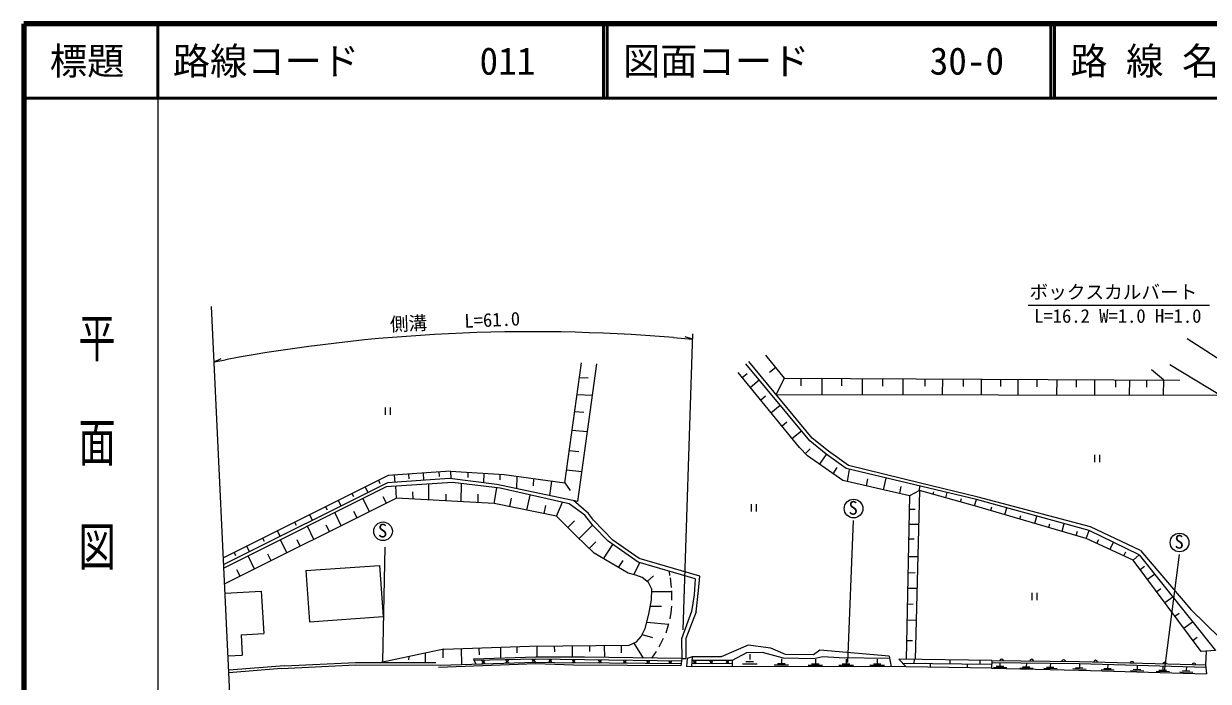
# Model space of a CAD drawing. Units: millimetres, scale not verified. Extents: x 40000 to 680000, y 20000 to 380000.
# Drawn here: x 40000 to 198892, y 291827 to 380000 of the extents above; entities that cross this region are included whole.
import ezdxf
from ezdxf.enums import TextEntityAlignment as Align

# ---------------------------------------------------------------- set-up
doc = ezdxf.new("R2010")
doc.units = ezdxf.units.MM
doc.header["$LTSCALE"] = 1000
for name, color, linetype, lineweight in [('M-BGD', 7, 'Continuous', 13), ('M-BMK-SRVR', 3, 'Continuous', 25), ('M-STR-HTXT', 7, 'Continuous', 13), ('M-TTL', 2, 'Continuous', 140), ('M-TTL-BAND', 7, 'Continuous', 25), ('M-TTL-LINE', 7, 'Continuous', 50)]:
    doc.layers.add(name, color=color, linetype=linetype, lineweight=lineweight)
doc.layers.add('M-TTL-TXT', color=7, linetype='Continuous')
doc.styles.add('@ＭＳ ゴシック', font='')
doc.styles.add('ＭＳ ゴシック', font='')
doc.styles.get('@ＭＳ ゴシック').set_extended_font_data('@MS Gothic')
doc.styles.get('ＭＳ ゴシック').set_extended_font_data('MS Gothic')

msp = doc.modelspace()

# ---------------------------------------------------------------- linework, layer by layer
at = {"layer": 'M-BGD'}
for p, q in [((205409, 331721), (196076, 337742)), ((142045, 332466), (139553, 335540)), ((112563, 318423), (114839, 334537)), ((116845, 334382), (114291, 315940)), ((145428, 324052), (136880, 334381)), ((145776, 324415), (137265, 334700)), ((140887, 333895), (140042, 333210)), ((193713, 334296), (204649, 327714)), ((114558, 332549), (115691, 332505)), ((144045, 323160), (135812, 333213)), ((136358, 332545), (137057, 333118)), ((137429, 331238), (138652, 332240)), ((140934, 330266), (142045, 332466)), ((142045, 332466), (195071, 332223)), ((144253, 332456), (144249, 331456)), ((147048, 332443), (147038, 330258)), ((149707, 332431), (149702, 331431)), ((152459, 332418), (152450, 330250)), ((155184, 332406), (155179, 331406)), ((157936, 332393), (157927, 330240)), ((160858, 332380), (160853, 331380)), ((163217, 332369), (163208, 330234)), ((166021, 332356), (166017, 331356)), ((168438, 332345), (168428, 330224)), ((171023, 332333), (171018, 331333)), ((173355, 332323), (173345, 330218)), ((175897, 332311), (175893, 331311)), ((178559, 332299), (178550, 330211)), ((181180, 332287), (181176, 331287)), ((183638, 332276), (183629, 330203)), ((186452, 332263), (186447, 331263)), ((188307, 332254), (188297, 330195)), ((190603, 332244), (190599, 331244)), ((192865, 332234), (191284, 333609)), ((192865, 332234), (192856, 330188)), ((114240, 330293), (116262, 330176)), ((138820, 329540), (139518, 330112)), ((140934, 330266), (200556, 330177)), ((88474, 328549), (88474, 327565)), ((89147, 328549), (89147, 327565)), ((113919, 328022), (115137, 327920)), ((140214, 327838), (141454, 328854)), ((141674, 326055), (142373, 326628)), ((113562, 325495), (115593, 325341)), ((143050, 324376), (144308, 325406)), ((147946, 322664), (145742, 324441)), ((113178, 322777), (114478, 322649)), ((145112, 322051), (144045, 323160)), ((144833, 322341), (145497, 322980)), ((147643, 322265), (145428, 324052)), ((150612, 320757), (147946, 322664)), ((149882, 318750), (145112, 322051)), ((146750, 320918), (147670, 322247)), ((150321, 320350), (147643, 322265)), ((183627, 322191), (183627, 321207)), ((184300, 322191), (184300, 321207)), ((88888, 319426), (66799, 308392)), ((97253, 320021), (88888, 319426)), ((89711, 319484), (89796, 318499)), ((91621, 319620), (91656, 318994)), ((93601, 319761), (93648, 318768)), ((95691, 319910), (95720, 319306)), ((97253, 320021), (104424, 319558)), ((97253, 320021), (97294, 318986)), ((99579, 319871), (99560, 319159)), ((101711, 319733), (101691, 318433)), ((103885, 319593), (103872, 318841)), ((104424, 319558), (112563, 318423)), ((112808, 320159), (114848, 319961)), ((148558, 319667), (149117, 320475)), ((167812, 316191), (150321, 320350)), ((150490, 318611), (150786, 320240)), ((160279, 318387), (150612, 320757)), ((88785, 318428), (66843, 307468)), ((88620, 317883), (66864, 307016)), ((85801, 317884), (86179, 317127)), ((87585, 318775), (87789, 318365)), ((97507, 318505), (88620, 317883)), ((97105, 319010), (88785, 318428)), ((89985, 316379), (89902, 317973)), ((94347, 316143), (94349, 318284)), ((103456, 318211), (97105, 319010)), ((103895, 317701), (97507, 318505)), ((98684, 315908), (98702, 318354)), ((114291, 315940), (103456, 318211)), ((106157, 319317), (106112, 317654)), ((108367, 319008), (108315, 318042)), ((110782, 318671), (110534, 316727)), ((112563, 318423), (113300, 317412)), ((158825, 316704), (149882, 318750)), ((153024, 318031), (153238, 318966)), ((155309, 317508), (155668, 319079)), ((157496, 317008), (157710, 317943)), ((160152, 317408), (160188, 318004)), ((168001, 316498), (160279, 318387)), ((89985, 316379), (66966, 304881)), ((84034, 317001), (84239, 316592)), ((86380, 314578), (85506, 316328)), ((88646, 315710), (88212, 316579)), ((103113, 315669), (89985, 316379)), ((92226, 316258), (92216, 317220)), ((96673, 316017), (96665, 316940)), ((100958, 315786), (100968, 316940)), ((103113, 315669), (103451, 317757)), ((113160, 315638), (103895, 317701)), ((105199, 315249), (105446, 316391)), ((107507, 314784), (107933, 316802)), ((158825, 316704), (158352, 294764)), ((160152, 317408), (158825, 316704)), ((160152, 317408), (159585, 294749)), ((167522, 315347), (160152, 317408)), ((161984, 316896), (162076, 317225)), ((163666, 316426), (163865, 317136)), ((165640, 315874), (165767, 316328)), ((183105, 312524), (168001, 316498)), ((80484, 315228), (80688, 314818)), ((82189, 316080), (82567, 315322)), ((84709, 313743), (84275, 314612)), ((111474, 313985), (103113, 315669)), ((109800, 314322), (110045, 315405)), ((111474, 313985), (112260, 315838)), ((115276, 314109), (113160, 315638)), ((115739, 314334), (113726, 316058)), ((137576, 315563), (137576, 314578)), ((138248, 315563), (138248, 314578)), ((158787, 314917), (159575, 314917)), ((167522, 315347), (167812, 316191)), ((182511, 310995), (167522, 315347)), ((182928, 312054), (167812, 316191)), ((169724, 314708), (169867, 315201)), ((171603, 314162), (171871, 315083)), ((76344, 313160), (76549, 312751)), ((78352, 314163), (78731, 313406)), ((82601, 312690), (81727, 314440)), ((114110, 311321), (111474, 313985)), ((112978, 312465), (113886, 313360)), ((116398, 312679), (115276, 314109)), ((116435, 313446), (115739, 314334)), ((119017, 310737), (116435, 313446)), ((173626, 313575), (173768, 314063)), ((175607, 313000), (175891, 313980)), ((74002, 311990), (74380, 311233)), ((78938, 310860), (78064, 312610)), ((81018, 311899), (80584, 312769)), ((114486, 310962), (116315, 312766)), ((118375, 310604), (116398, 312679)), ((158743, 312899), (160039, 312903)), ((177507, 312448), (177656, 312962)), ((179268, 311937), (179570, 312974)), ((181165, 311386), (181325, 311937)), ((182511, 310995), (182928, 312054)), ((189633, 308798), (182928, 312054)), ((189818, 309373), (183105, 312524)), ((69888, 309935), (70267, 309178)), ((72036, 311008), (72241, 310599)), ((75306, 309046), (74432, 310796)), ((77097, 309941), (76663, 310811)), ((116518, 309020), (114110, 311321)), ((115854, 309654), (116761, 310549)), ((117780, 308266), (119031, 310149)), ((122412, 307800), (118375, 310604)), ((122543, 308288), (119017, 310737)), ((158701, 310938), (159443, 310926)), ((188824, 308089), (182511, 310995)), ((183957, 310330), (184215, 310857)), ((185708, 309523), (186175, 310477)), ((68217, 309100), (68421, 308691)), ((70964, 306878), (70090, 308628)), ((73188, 307988), (72753, 308858)), ((121056, 306308), (116518, 309020)), ((130697, 305945), (122543, 308288)), ((158650, 308562), (159931, 308562)), ((187564, 308669), (187822, 309197)), ((188824, 308089), (189633, 308798)), ((189633, 308798), (199848, 295946)), ((189818, 309373), (196562, 301442)), ((69031, 305912), (68597, 306782)), ((77849, 306667), (87743, 307359)), ((77849, 306667), (78328, 299823)), ((87743, 307359), (88222, 300516)), ((119783, 307069), (120410, 308013)), ((121838, 306111), (122638, 307735)), ((130081, 305571), (122412, 307800)), ((197934, 295819), (188824, 308089)), ((189756, 306834), (190324, 307256)), ((122093, 306047), (121056, 306308)), ((122934, 305747), (122093, 306047)), ((123794, 305056), (122934, 305747)), ((123618, 305198), (124477, 305963)), ((126682, 306012), (126613, 306579)), ((126878, 304404), (126757, 305704)), ((130081, 305571), (129908, 303428)), ((130516, 303998), (130697, 305945)), ((158603, 306380), (159566, 306398)), ((190746, 305501), (191695, 306206)), ((67025, 303651), (71872, 303925)), ((71872, 303925), (72193, 298230)), ((124262, 304168), (123794, 305056)), ((124192, 302752), (124262, 304168)), ((124247, 303882), (126917, 303873)), ((126942, 302706), (126915, 303956)), ((130187, 301132), (130516, 303998)), ((158558, 304329), (159824, 304317)), ((175204, 303702), (175204, 302718)), ((175877, 303702), (175877, 302718)), ((191968, 303855), (192536, 304277)), ((123869, 300845), (124192, 302752)), ((124050, 301913), (125552, 301899)), ((129908, 303428), (129567, 301196)), ((158512, 302189), (159316, 302196)), ((193062, 302381), (194116, 303163)), ((78328, 299823), (88222, 300516)), ((123346, 298917), (123869, 300845)), ((126692, 300188), (126858, 301033)), ((126858, 301033), (126933, 301893)), ((129567, 301196), (128253, 297501)), ((130187, 301132), (128805, 297550)), ((194415, 300559), (194983, 300981)), ((196562, 301442), (200473, 297594)), ((122832, 297833), (123346, 298917)), ((123579, 299778), (126499, 299498)), ((126163, 298335), (126524, 299586)), ((158466, 300065), (159717, 300040)), ((195611, 298947), (196777, 299813)), ((69163, 298059), (72193, 298230)), ((69163, 298059), (69316, 295341)), ((122215, 297114), (122832, 297833)), ((122960, 298105), (124332, 297693)), ((125251, 296429), (125812, 297592)), ((128253, 297501), (128256, 294870)), ((128805, 297550), (128808, 294889)), ((158406, 297286), (159222, 297280)), ((196828, 297308), (197397, 297730)), ((96369, 296120), (87938, 294357)), ((93869, 295597), (93860, 294346)), ((96228, 296091), (96235, 294984)), ((96369, 296120), (107841, 296534)), ((98684, 296204), (98725, 294084)), ((101067, 296290), (101081, 295372)), ((103969, 296394), (103956, 294905)), ((106157, 296473), (106142, 295624)), ((107841, 296534), (121216, 296660)), ((108806, 296543), (108834, 295071)), ((111162, 296565), (111175, 295764)), ((113545, 296588), (113558, 295056)), ((115885, 296610), (115900, 295806)), ((117877, 296629), (117905, 295013)), ((120148, 296650), (120148, 295652)), ((121216, 296660), (122215, 297114)), ((121825, 296937), (123089, 294942)), ((124817, 295812), (124208, 294926)), ((137179, 296652), (133562, 295127)), ((136938, 295643), (135026, 294624)), ((139088, 295707), (136938, 295643)), ((140208, 296287), (137179, 296652)), ((141915, 294932), (139088, 295707)), ((142185, 295432), (140208, 296287)), ((146769, 296007), (145942, 295376)), ((156078, 295199), (146769, 296007)), ((199848, 295946), (197934, 295819)), ((198582, 295862), (198512, 294018)), ((67426, 295234), (69316, 295341)), ((74571, 293552), (84522, 294014)), ((74999, 293923), (84487, 294364)), ((84487, 294364), (95296, 294344)), ((84522, 294014), (95857, 293993)), ((91680, 294687), (91697, 295143)), ((108675, 294164), (95629, 293691)), ((95857, 293993), (108656, 294400)), ((108689, 295072), (100319, 294777)), ((100319, 294777), (100635, 294145)), ((108689, 294806), (100404, 294608)), ((108656, 294400), (113750, 294290)), ((113736, 293996), (108675, 294164)), ((115229, 295051), (108689, 295072)), ((115223, 294720), (108689, 294806)), ((128164, 293893), (113736, 293996)), ((128191, 294187), (113750, 294290)), ((128225, 294540), (115223, 294720)), ((128256, 294870), (115229, 295051)), ((128256, 294870), (128164, 293893)), ((128256, 294870), (128808, 294889)), ((129003, 294902), (128910, 293802)), ((129661, 295093), (129003, 294902)), ((129661, 295093), (129552, 293801)), ((135032, 294201), (129584, 294181)), ((135026, 294624), (129620, 294603)), ((133562, 295127), (129661, 295093)), ((135026, 294624), (135039, 293792)), ((138371, 294135), (136414, 294138)), ((137875, 294426), (136869, 294427)), ((137394, 295464), (137393, 294741)), ((142605, 293981), (140648, 293984)), ((142130, 294176), (141124, 294178)), ((141628, 294845), (141627, 294309)), ((145981, 294847), (141915, 294932)), ((145942, 295376), (142185, 295432)), ((146687, 294128), (145681, 294129)), ((147187, 295100), (145981, 294847)), ((146185, 294796), (146184, 294260)), ((149389, 294955), (147187, 295100)), ((156135, 294897), (149389, 294955)), ((150806, 294124), (149800, 294126)), ((150304, 294793), (150303, 294257)), ((154984, 294134), (153978, 294135)), ((154482, 294802), (154481, 294267)), ((156078, 295199), (156350, 293759)), ((169836, 294632), (157403, 294774)), ((157403, 294774), (158360, 293756)), ((169826, 294093), (157935, 294208)), ((159460, 294194), (159466, 294751)), ((161592, 294173), (161588, 293704)), ((164284, 294147), (164289, 294695)), ((166569, 294125), (166564, 293622)), ((168307, 294108), (168313, 294649)), ((169836, 294632), (169816, 293569)), ((169831, 294354), (181607, 294226)), ((169836, 294632), (181613, 294504)), ((170993, 293868), (170996, 294309)), ((174526, 293816), (174529, 294256)), ((177745, 293797), (177748, 294238)), ((181607, 294226), (198547, 293739)), ((181613, 294504), (198512, 294018)), ((181637, 293719), (181650, 294159)), ((185429, 293605), (185442, 294046)), ((198512, 294018), (198666, 292812)), ((74999, 293923), (67518, 293306)), ((74571, 293552), (67534, 292972)), ((158360, 293756), (128910, 293802)), ((147162, 293932), (145205, 293935)), ((151281, 293929), (149324, 293932)), ((155459, 293938), (153502, 293941)), ((169816, 293569), (158360, 293756)), ((169816, 293569), (181529, 293335)), ((171853, 293647), (170082, 293663)), ((171445, 293793), (170438, 293802)), ((175384, 293539), (173613, 293555)), ((174974, 293703), (173967, 293712)), ((178603, 293520), (176832, 293536)), ((178193, 293685), (177187, 293694)), ((182487, 293420), (180718, 293481)), ((182082, 293595), (181076, 293630)), ((181529, 293335), (198666, 292812)), ((186279, 293307), (184509, 293368)), ((185874, 293481), (184867, 293516)), ((190236, 293190), (188466, 293252)), ((189830, 293365), (188824, 293400)), ((189385, 293489), (189399, 293929)), ((193679, 293082), (191910, 293144)), ((193274, 293257), (192268, 293292)), ((192829, 293381), (192843, 293821)), ((196835, 293011), (195066, 293072)), ((196430, 293185), (195424, 293220)), ((195985, 293309), (195999, 293750))]:
    msp.add_line(p, q, dxfattribs=at)
at = {"layer": 'M-BGD', "lineweight": 25}
for p, q in [((151237, 313368), (150475, 294326)), ((88425, 309822), (88105, 294477)), ((194961, 308821), (192954, 293186))]:
    msp.add_line(p, q, dxfattribs=at)
for centre in [(151309, 314989), (88198, 311941), (195033, 310442)]:
    msp.add_circle(centre, 1250, dxfattribs=at)
for centre, radius, start, end in [((101636, 294705), 225, 198.64912, 344.09272), ((101664, 294114), 223, 18.33616, 165.30421), ((104839, 294781), 225, 198.64912, 344.09272), ((104861, 294216), 223, 18.33616, 165.30421), ((108379, 294866), 225, 198.64912, 344.09272), ((108444, 294330), 223, 18.33616, 165.30421), ((110633, 294294), 223, 15.28089, 162.24894), ((110641, 294848), 225, 196.52355, 341.96714), ((113770, 294806), 225, 196.52355, 341.96714), ((113787, 294228), 223, 15.84067, 162.80872), ((117274, 294759), 225, 196.48386, 341.92745), ((117303, 294201), 223, 16.10693, 163.07498), ((120614, 294712), 225, 196.48386, 341.92745), ((120626, 294177), 223, 16.10693, 163.07498), ((123748, 294669), 225, 196.48386, 341.92745), ((123746, 294155), 223, 16.10693, 163.07498), ((126733, 294628), 225, 196.48386, 341.92745), ((126732, 294134), 223, 16.10693, 163.07498), ((130001, 294671), 225, 197.49605, 342.93964), ((130015, 294119), 223, 16.73382, 163.70187), ((132209, 294680), 225, 197.49605, 342.93964), ((132234, 294127), 223, 16.73382, 163.70187), ((134384, 294688), 225, 197.49605, 342.93964), ((134402, 294136), 223, 16.73382, 163.70187), ((171187, 294561), 256, 12.05737, 166.6966), ((175203, 294517), 256, 12.05737, 166.6966), ((179471, 294471), 256, 12.05737, 166.6966), ((183774, 294385), 256, 11.03339, 165.67262), ((188666, 294244), 256, 11.03339, 165.67262), ((193040, 294119), 256, 11.03339, 165.67262), ((196975, 294006), 256, 11.03339, 165.67262)]:
    msp.add_arc(centre, radius, start, end, dxfattribs=at)
at = {"layer": 'M-BMK-SRVR'}
msp.add_line((67781, 287795), (65192, 342075), dxfattribs=at)
at = {"layer": 'M-STR-HTXT'}
for p, q in [((174749, 342266), (199065, 342266)), ((127152, 337905), (129709, 337690)), ((128477, 298739), (129732, 338426)), ((129709, 337690), (128734, 338023)), ((65545, 334671), (66483, 335098)), ((65545, 334671), (67046, 334948))]:
    msp.add_line(p, q, dxfattribs=at)
msp.add_arc((108151, 111776), 226925, 85.19685, 100.43598, dxfattribs=at)
at = {"layer": 'M-TTL'}
for p, q in [((40000, 380000), (40000, 20000)), ((680000, 380000), (40000, 380000))]:
    msp.add_line(p, q, dxfattribs=at)
at = {"layer": 'M-TTL-BAND'}
msp.add_line((58000, 370000), (58000, 20000), dxfattribs=at)
at = {"layer": 'M-TTL-LINE'}
for p, q in [((58000, 380000), (58000, 370000)), ((117750, 380000), (117750, 370000)), ((118250, 380000), (118250, 370000)), ((177750, 380000), (177750, 370000)), ((178250, 380000), (178250, 370000)), ((40000, 370000), (680000, 370000))]:
    msp.add_line(p, q, dxfattribs=at)

# ---------------------------------------------------------------- texts
at = {"layer": 'M-BGD', "style": 'ＭＳ ゴシック'}
for p in [(150630, 313616), (87519, 310567), (194354, 309068)]:
    msp.add_text('S', height=1833, dxfattribs=at).set_placement(p, align=Align.BOTTOM_LEFT)
at = {"layer": 'M-STR-HTXT', "style": 'ＭＳ ゴシック'}
for s, p in [('ボックスカルバート', (174914, 342556)), ('L=16.2 W=1.0 H=1.0', (175527, 339349))]:
    msp.add_text(s, height=1833, dxfattribs=at).set_placement(p, align=Align.BOTTOM_LEFT)
msp.add_text('側溝\u3000\u3000L=61.0', height=1833, rotation=2.569, dxfattribs=at).set_placement((89182, 338219), align=Align.BOTTOM_LEFT)
at = {"layer": 'M-TTL-BAND', "style": '@ＭＳ ゴシック', "width": 1.4}
msp.add_text('平  面  図', height=3666, rotation=270, dxfattribs=at).set_placement((49777, 306475), align=Align.MIDDLE_RIGHT)
at = {"layer": 'M-TTL-TXT', "style": 'ＭＳ ゴシック'}
msp.add_text('標題', height=3666, dxfattribs=at).set_placement((48500, 375000), align=Align.MIDDLE_CENTER)
for s, p in [('路線コード', (60000, 375000)), ('011', (101142, 375000)), ('図面コード', (120380, 375000)), ('30-0', (161521, 375000)), ('路 線 名', (180380, 375000))]:
    msp.add_text(s, height=3666, dxfattribs=at).set_placement(p, align=Align.MIDDLE_LEFT)

doc.saveas('drawing.dxf')
